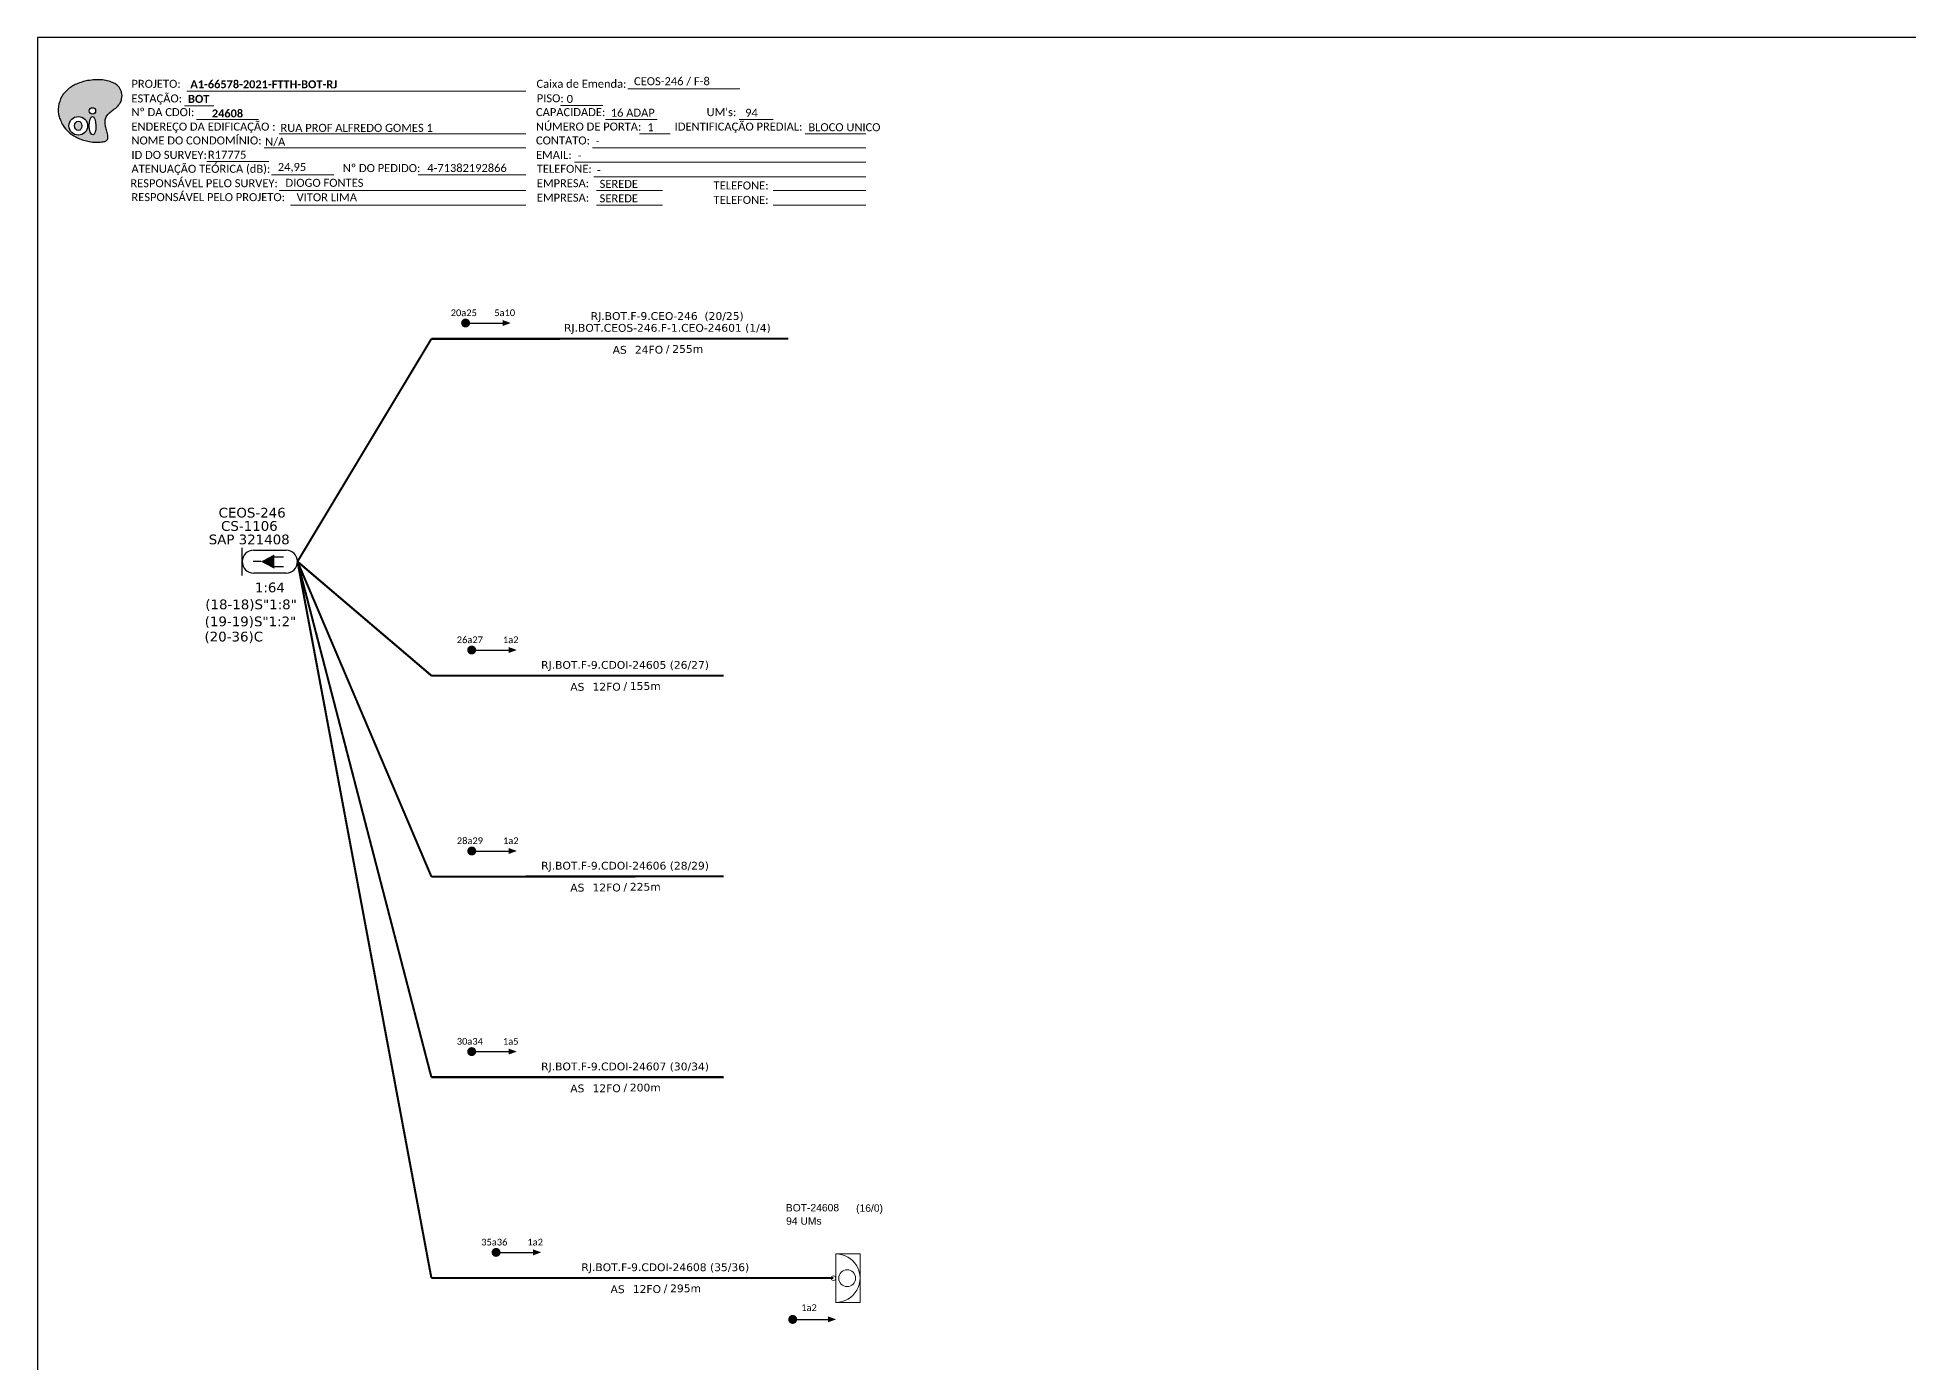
# Model space of a CAD drawing. Extents: x -89 to 749, y 705 to 1299.
# Drawn here: x -89.3 to 330, y 1002 to 1299 of the extents above; entities that cross this region are included whole.
import ezdxf
from ezdxf.enums import TextEntityAlignment as Align

# ---------------------------------------------------------------- set-up
doc = ezdxf.new("R2010")
doc.units = 0
doc.layers.add("20.0-LEGENDA DOS CDO'S", color=1, linetype='Continuous', lineweight=0)
doc.layers.add('40.1-ETIQUETAS', color=1, linetype='Continuous', lineweight=20)
for name, color, linetype in [('20.4-CEOS', 1, 'Continuous'), ('30.4-Selo', 7, 'Continuous'), ('CAP a instalar', 1, 'Continuous'), ('SETA', 7, 'Continuous')]:
    doc.layers.add(name, color=color, linetype=linetype)
doc.styles.add('ARIAL', font='arial.ttf')
doc.styles.add('siredit', font='verdana.ttf')
doc.styles.get("Standard").update_dxf_attribs({"font": 'arial.ttf'})
doc.styles.add('WMF-Calibri0', font='calibri.ttf')
doc.styles.add('WMF-Calibri1', font='calibrib.ttf')
doc.linetypes.add('FENCELINE1', pattern='A,0.25,-0.1,[133,ltypeshp.shx,S=0.1,R=0,X=-0.1,Y=0],-0.1,1', length=1.45)

# ---------------------------------------------------------------- blocks, each defined once
blk = doc.blocks.new('OI')
h = blk.add_hatch(color=40)
edge = h.paths.add_edge_path()
edge.add_spline(control_points=[(4.35, -0.67), (3.92, -0.99), (3.26, -1.5), (2.81, -2.59), (2.9, -3.5), (3.06, -4.27), (3.31, -4.85), (3.37, -5.39), (3.4, -5.88), (3.2, -6.4), (2.54, -6.61), (1.65, -6.63), (0.55, -6.67), (-0.56, -6.42), (-1.61, -6.14), (-2.77, -5.61), (-3.92, -4.77), (-4.89, -3.7), (-5.34, -2.65), (-5.6, -1.94), (-5.85, -0.96), (-5.71, 0.47), (-5.1, 2.02), (-4.14, 3.02), (-3.3, 3.61), (-2.37, 4.16), (-1.36, 4.44), (-0.56, 4.7), (0.79, 4.85), (2.24, 4.97), (3.79, 4.57), (4.67, 4.21), (5.44, 3.65), (5.76, 2.99), (6.03, 2.21), (6.01, 1.46), (5.72, 0.64), (5.31, 0.08), (4.88, -0.38), (4.51, -0.55), (4.35, -0.67)], knot_values=[0, 0, 0, 0, 1.60434, 2.417191, 3.427595, 4.282808, 4.776746, 5.304182, 5.888771, 6.258406, 6.858137, 7.79129, 8.986195, 10.124242, 11.187857, 12.242908, 13.953784, 15.414161, 16.515391, 17.349188, 17.675853, 19.552021, 21.515531, 22.568638, 23.63245, 24.621084, 25.782718, 26.745347, 27.142653, 29.870543, 31.004649, 31.921532, 32.709589, 33.801391, 34.042471, 35.192333, 35.971461, 36.628871, 37.254359, 37.836911, 37.836911, 37.836911, 37.836911], degree=3, periodic=0)
h.paths.add_polyline_path([(1.13, -0.87, -1), (-0.04, -0.87, -1)], flags=16)
edge = h.paths.add_edge_path(flags=16)
edge.add_ellipse((0.56, -3.59), major_axis=(-0.02, 1.71), ratio=0.361305, start_angle=0, end_angle=360)
h.paths.add_polyline_path([(-0.36, -3.62, -1), (-3.8, -3.62, -1)], flags=16)
edge = h.paths.add_edge_path(flags=0)
edge.add_ellipse((-2.08, -3.62), major_axis=(0, 0.885), ratio=0.758294, start_angle=0, end_angle=360)
at = {"color": 40}
for centre, radius in [((-2.08, -3.62), 1.72), ((0.54, -0.87), 0.587)]:
    blk.add_circle(centre, radius, dxfattribs=at)
blk.add_ellipse((-2.08, -3.62), major_axis=(0, 0.885), ratio=0.758294, start_param=-3.141592653589792, end_param=3.141592653589792, dxfattribs=at)
blk.add_ellipse((0.56, -3.59), major_axis=(-0.02, 1.71), ratio=0.361305, dxfattribs=at)
at = {"color": 40, "start_tangent": (-0.800898, -0.598801), "end_tangent": (-0.800898, -0.598801)}
blk.add_spline([(4.35, -0.67), (3.2, -1.78), (2.9, -2.54), (2.92, -3.55), (3.12, -4.38), (3.28, -4.85), (3.37, -5.37), (3.35, -5.95), (3.2, -6.29), (2.66, -6.55), (1.73, -6.63), (0.54, -6.62), (-0.58, -6.41), (-1.6, -6.11), (-2.56, -5.67), (-3.95, -4.67), (-4.89, -3.56), (-5.37, -2.56), (-5.64, -1.78), (-5.72, -1.46), (-5.63, 0.42), (-4.84, 2.22), (-4.13, 2.99), (-3.27, 3.62), (-2.4, 4.09), (-1.3, 4.47), (-0.37, 4.72), (0.02, 4.77), (2.75, 4.8), (3.85, 4.53), (4.69, 4.16), (5.31, 3.68), (5.85, 2.73), (5.93, 2.5), (5.94, 1.35), (5.67, 0.62), (5.29, 0.08), (4.84, -0.36), (4.35, -0.67)], degree=3, dxfattribs=at)
blk = doc.blocks.new('CARIMBO')
at = {"color": 7, "lineweight": 0}
for points in [[(134.48, -16.3), (159.61, -16.3)], [(35.15, -20.06), (41.7, -20.06)], [(35.66, -16.79), (111.64, -16.79)], [(119.43, -20.02), (128.92, -20.02)], [(37.81, -23.14), (51.75, -23.14)], [(129.48, -23.14), (141.1, -23.14)], [(159.42, -23.14), (167.09, -23.14)], [(56.38, -26.37), (111.64, -26.37)], [(137.07, -26.37), (144.01, -26.37)], [(174.24, -26.37), (187.8, -26.37)], [(40.13, -32.55), (54.07, -32.55)], [(52.97, -29.48), (111.64, -29.48)], [(122.56, -32.72), (187.83, -32.72)], [(126.6, -29.48), (187.83, -29.48)], [(54.67, -35.52), (68.61, -35.52)], [(126.84, -35.96), (187.83, -35.96)], [(56.38, -39.07), (111.64, -39.07)], [(127.45, -39.07), (142.25, -39.07)], [(167.06, -39.07), (187.83, -39.07)], [(58.87, -42.31), (111.64, -42.31)], [(127.45, -42.31), (142.25, -42.31)], [(167.06, -42.31), (187.83, -42.31)]]:
    blk.add_lwpolyline(points, dxfattribs=at)
at = {"color": 7, "xscale": 1.213923925163967, "yscale": 1.213923925163967, "zscale": 1.213923925163967, "rotation": 0.1532896023949059}
blk.add_blockref('OI', (13.86, -20.16), dxfattribs=at)
at = {"color": 7, "lineweight": 0, "style": 'WMF-Calibri0'}
for s, height, p in [('PROJETO:', 1.793, (23.26, -16.04)), ('Caixa de Emenda:', 1.7927, (114.02, -16.04)), ('ESTAÇÃO:', 1.793, (23.26, -19.32)), ('Nº DA CDOI:', 1.7927, (23.26, -22.39)), ('CAPACIDADE:', 1.7927, (113.91, -22.39)), ('PISO:', 1.793, (114.09, -19.28)), ("UM's:", 1.793, (152.15, -22.39)), ('ENDEREÇO DA EDIFICAÇÃO :', 1.7927, (23.26, -25.63)), ('NÚMERO DE PORTA:', 1.7927, (113.91, -25.63)), ('IDENTIFICAÇÃO PREDIAL:', 1.7927, (144.99, -25.63)), ('NOME DO CONDOMÍNIO:', 1.7927, (23.26, -28.74)), ('CONTATO:', 1.793, (113.91, -28.74)), ('ATENUAÇÃO TEÓRICA (dB):', 1.7927, (23.26, -35.09)), ('ID DO SURVEY:', 1.7927, (23.26, -31.97)), ('EMAIL:', 1.793, (113.91, -31.97)), ('TELEFONE:', 1.793, (114.09, -35.09)), ('RESPONSÁVEL PELO SURVEY:', 1.7927, (23.02, -38.32)), ('EMPRESA:', 1.793, (114.09, -38.32)), ('TELEFONE:', 1.793, (153.7, -38.83)), ('RESPONSÁVEL PELO PROJETO:', 1.7927, (23.26, -41.44)), ('EMPRESA:', 1.793, (114.09, -41.56)), ('TELEFONE:', 1.793, (153.7, -42.06))]:
    blk.add_text(s, height=height, dxfattribs=at).set_placement(p)
at = {"color": 7, "lineweight": 0, "flags": 8}
for tag, p, style in [('PROJ', (36.46, -16.13), 'WMF-Calibri1'), ('CEOS-XX', (135.87, -15.46), 'WMF-Calibri0'), ('EST', (35.94, -19.41), 'WMF-Calibri1'), ('PISO_PTR', (120.78, -19.42), 'WMF-Calibri0'), ('CAPAC.', (130.66, -22.52), 'WMF-Calibri0'), ("UC'S", (160.78, -22.54), 'WMF-Calibri0'), ('LOGRADOURO', (56.65, -25.91), 'WMF-Calibri0'), ('N°', (138.85, -25.77), 'WMF-Calibri0'), ('N°PREDIO', (174.94, -25.77), 'WMF-Calibri0'), ('NOME_DO_COND.', (53.23, -29.02), 'WMF-Calibri0'), ('NOME_DO_CONTATO', (127.3, -28.89), 'WMF-Calibri0'), ('_ID_', (40.39, -31.94), 'WMF-Calibri0'), ('O_POTEN', (56.06, -34.68), 'WMF-Calibri0'), ('EMAIL', (123.26, -32.12), 'WMF-Calibri0'), ('RES_SURVEY', (57.78, -38.23), 'WMF-Calibri0'), ('TELEFONE', (127.55, -35.36), 'WMF-Calibri0'), ('EMP_RESP_SURVEY', (128.16, -38.47), 'WMF-Calibri0'), ('CONT_RESP_SURVEY', (167.76, -38.47), 'WMF-Calibri0'), ('RES_PROJ', (60.27, -41.47), 'WMF-Calibri0'), ('EMP_RESP_PROJ', (128.16, -41.71), 'WMF-Calibri0'), ('CONT_RESP_PROJ', (167.76, -41.71), 'WMF-Calibri0')]:
    blk.add_attdef(tag, p, '', height=1.79, dxfattribs=dict(at, style=style))
at = {"color": 7, "lineweight": 0, "style": 'WMF-Calibri1', "flags": 8}
blk.add_attdef("N° CDO'S", text='', height=1.79, dxfattribs=at).set_placement((44.78, -22.68), align=Align.CENTER)
blk = doc.blocks.new('ETIQUETA_RS5F')
at = {"layer": '40.1-ETIQUETAS', "color": 0, "style": 'siredit'}
blk.add_text('/', height=1.5, dxfattribs=at).set_placement((1.58, -1.95), align=Align.MIDDLE_RIGHT)
for tag, p in [('ETIQUETA_R_PRIMARIA', (1.21, 4.1)), ('ETIQUETA_R_SECUNDARIA', (1.21, 2.1)), ('F_ATIVAS/F_MORTAS', (1.14, -4.24))]:
    blk.add_attdef(tag, text='', height=1.5, dxfattribs=at).set_placement(p, align=Align.MIDDLE_CENTER)
for tag, p in [('TIPO_CABO', (-6.58, -2.12)), ('CAP_CABO', (0.4, -2.09))]:
    blk.add_attdef(tag, text='', height=1.5, dxfattribs=at).set_placement(p, align=Align.MIDDLE_RIGHT)
blk.add_attdef('METROS', text='', height=1.5, dxfattribs=at).set_placement((2.14, -1.95), align=Align.MIDDLE_LEFT)
for tag, p in [('FUSÃO_1', (0.85, -8.39)), ('FUSÃO_2', (0.85, -10.6)), ('FUSÃO_3', (0.85, -12.93)), ('FUSÃO_4', (0.85, -15.14)), ('FUSÃO_5', (0.85, -17.16))]:
    blk.add_attdef(tag, text='', height=1.5, dxfattribs=at).set_placement(p, align=Align.CENTER)
blk = doc.blocks.new('CEOS_RP_CT_DRT')
at = {"layer": '20.4-CEOS', "color": 0}
for p, q in [((-4.54, 1.19), (-1.19, 1.19)), ((-1.19, -1.19), (-4.54, -1.19))]:
    blk.add_line(p, q, dxfattribs=at)
for points in [[(-5.73, -1.43), (-5.73, 1.44)], [(-3.79, 0), (-4.59, 0)], [(-2.47, 0.48), (-1.45, 0.48)], [(-2.47, -0.52), (-1.45, -0.52)]]:
    blk.add_lwpolyline(points, dxfattribs=at)
blk.add_lwpolyline([(-3.79, 0, 0, 1.47, 0), (-2.41, 0, 1.47, 1.47, 0)], format="xyseb", dxfattribs=at)
for centre, start, end in [((-4.54, 0), 90, 270), ((-1.19, 0), 270, 90)]:
    blk.add_arc(centre, 1.19, start, end, dxfattribs=at)
at = {"layer": '20.4-CEOS', "color": 7, "style": 'siredit'}
for tag, p in [('Nº_DA_CEOS', (-2.86, 5.6)), ('LOCAL', (-2.86, 4.24)), ('SAP', (-2.86, 2.78)), ('RACIO_SPLITAGEM', (-2.86, -1.88)), ('FIBRAS_SPLITTER', (-2.86, -3.58)), ('FIBRAS_TOP_C', (-2.86, -5.08)), ('RESERVA_FINAIS', (-2.86, -6.39))]:
    blk.add_attdef(tag, text='', height=1.01, dxfattribs=at).set_placement(p, align=Align.TOP_CENTER)
blk = doc.blocks.new('CDOE-TEXTO PADRÃO')
at = {"layer": "20.0-LEGENDA DOS CDO'S", "color": 0, "style": 'ARIAL'}
for tag, p in [('CDO_N', (0.49, 7.39)), ('CORDOALHA', (0.5, 4.33)), ('SAP', (0.51, 1.67)), ('SPLITER_1', (0.59, -0.91)), ('SPLITER_2', (0.6, -3.55)), ('(XX-XX_F)S', (0.54, -8.29)), ('(XX-XX_L)S', (0.55, -10.83)), ('UMS', (0.55, -13.15))]:
    blk.add_attdef(tag, p, '', height=1.7, rotation=0.118, dxfattribs=at)
blk.add_attdef('FIBRAS_UTILIZADAS', text='', height=1.7, rotation=0.118, dxfattribs=at).set_placement((19.77, 7.43), align=Align.CENTER)

msp = doc.modelspace()

# ---------------------------------------------------------------- linework, layer by layer
msp.add_lwpolyline([(-89.32, 705.02), (749.25, 705.02), (749.25, 1299.02), (-89.32, 1299.02), (-89.32, 705.02)])
at = {"color": 7, "lineweight": 0}
msp.add_lwpolyline([(-4.01, 1268.26), (20.14, 1268.26)], dxfattribs=at)
at = {"const_width": 1}
for points in [[(6.13, 1235.01, 1), (7.13, 1235.01, 1)], [(7.49, 1161.72, 1), (8.49, 1161.72, 1)], [(7.51, 1116.68, 1), (8.51, 1116.68, 1)], [(7.49, 1071.72, 1), (8.49, 1071.72, 1)], [(12.96, 1026.72, 1), (13.96, 1026.72, 1)], [(79.42, 1011.7, 1), (80.42, 1011.7, 1)]]:
    msp.add_lwpolyline(points, format="xyb", close=True, dxfattribs=at)
at = {"layer": '40.1-ETIQUETAS', "color": 1}
msp.add_lwpolyline([(89.56, 1026.39), (95.01, 1026.39), (95.01, 1015.49), (89.56, 1015.49)], close=True, dxfattribs=at)
for centre, major_axis, start_param, end_param in [((89.56, 1020.95), (-3.85, 3.85), 2.356194, 5.497787), ((89.06, 1020.95), (-0.356, 0.356), 2.356194490191767, 8.639379797371353), ((92.14, 1020.95), (1.33, 1.33), 3.926991, 10.210176)]:
    msp.add_ellipse(centre, major_axis=major_axis, ratio=1, start_param=start_param, end_param=end_param, dxfattribs=at)
at = {"layer": 'CAP a instalar', "color": 7, "linetype": 'FENCELINE1', "ltscale": 7, "const_width": 0.467}
for points in [[(-31.04, 1181.55), (-1.04, 1231.46)], [(-1.04, 1231.46), (78.95, 1231.51)]]:
    msp.add_lwpolyline(points, dxfattribs=at)
at = {"layer": 'CAP a instalar', "color": 1, "linetype": 'FENCELINE1', "ltscale": 7, "const_width": 0.467}
for points in [[(-1.04, 1020.99), (-31.04, 1181.55)], [(-1.04, 1020.99), (89.06, 1020.99)]]:
    msp.add_lwpolyline(points, dxfattribs=at)
at = {"layer": 'CAP a instalar', "color": 8, "linetype": 'FENCELINE1', "ltscale": 7, "const_width": 0.467}
for points in [[(-1.04, 1065.99), (-31.04, 1181.55)], [(-1.04, 1110.94), (-31.04, 1181.55)], [(-1.04, 1155.99), (-31.04, 1181.55)], [(-1.04, 1155.99), (64.49, 1155.99)], [(-1.04, 1110.94), (64.49, 1110.99)], [(-1.04, 1065.99), (64.49, 1065.99)]]:
    msp.add_lwpolyline(points, dxfattribs=at)
at = {"layer": 'SETA'}
for points in [[(7.01, 1235), (15.61, 1235)], [(8.37, 1161.71), (16.96, 1161.71)], [(8.39, 1116.67), (16.98, 1116.67)], [(8.37, 1071.71), (16.96, 1071.71)], [(13.84, 1026.71), (22.44, 1026.71)], [(79.92, 1011.7), (88.52, 1011.7)]]:
    msp.add_lwpolyline(points, dxfattribs=at)
for points in [[(14.92, 1235.68), (16.75, 1235.01), (14.92, 1234.35)], [(16.27, 1162.39), (18.11, 1161.73), (16.27, 1161.06)], [(16.29, 1117.35), (18.13, 1116.68), (16.29, 1116.02)], [(16.27, 1072.39), (18.11, 1071.73), (16.27, 1071.06)], [(21.75, 1027.39), (23.58, 1026.73), (21.75, 1026.06)], [(87.83, 1012.38), (89.66, 1011.71), (87.83, 1011.05)]]:
    msp.add_solid(points, dxfattribs=at)

# ---------------------------------------------------------------- block references
ref = msp.add_blockref('CARIMBO', (-91.51, 1303.77))
ref.add_attrib('PROJ', 'A1-66578-2021-FTTH-BOT-RJ', (-55.05, 1287.63), dxfattribs={"color": 7, "lineweight": 0, "height": 1.7927, "style": 'WMF-Calibri1'})
ref.add_attrib('EST', 'BOT', (-55.57, 1284.35), dxfattribs={"color": 7, "lineweight": 0, "height": 1.793, "style": 'WMF-Calibri1'})
ref.add_attrib("N° CDO'S", '24608', dxfattribs={"color": 7, "lineweight": 0, "height": 1.793, "style": 'WMF-Calibri1'}).set_placement((-46.73, 1281.09), align=Align.CENTER)
ref.add_attrib('LOGRADOURO', 'RUA PROF ALFREDO GOMES 1', (-34.86, 1277.86), dxfattribs={"color": 7, "lineweight": 0, "height": 1.7927, "style": 'WMF-Calibri0'})
ref.add_attrib('NOME_DO_COND.', 'N/A', (-38.28, 1274.74), dxfattribs={"color": 7, "lineweight": 0, "height": 1.793, "style": 'WMF-Calibri0'})
ref.add_attrib('_ID_', 'R17775', (-51.11, 1271.83), dxfattribs={"color": 7, "lineweight": 0, "height": 1.793, "style": 'WMF-Calibri0'})
ref.add_attrib('O_POTEN', '24,95', (-35.45, 1269.09), dxfattribs={"color": 7, "lineweight": 0, "height": 1.793, "style": 'WMF-Calibri0'})
ref.add_attrib('RES_SURVEY', 'DIOGO FONTES', (-33.73, 1265.54), dxfattribs={"color": 7, "lineweight": 0, "height": 1.7927, "style": 'WMF-Calibri0'})
ref.add_attrib('RES_PROJ', 'VITOR LIMA', (-31.24, 1262.3), dxfattribs={"color": 7, "lineweight": 0, "height": 1.793, "style": 'WMF-Calibri0'})
ref.add_attrib('CEOS-XX', 'CEOS-246 / F-8', (44.36, 1288.31), dxfattribs={"color": 7, "lineweight": 0, "height": 1.7927, "style": 'WMF-Calibri0'})
ref.add_attrib('CAPAC.', '16 ADAP', (39.15, 1281.25), dxfattribs={"color": 7, "lineweight": 0, "height": 1.793, "style": 'WMF-Calibri0'})
ref.add_attrib("UC'S", '94', (69.27, 1281.23), dxfattribs={"color": 7, "lineweight": 0, "height": 1.793, "style": 'WMF-Calibri0'})
ref.add_attrib('PISO_PTR', '0', (29.28, 1284.34), dxfattribs={"color": 7, "lineweight": 0, "height": 1.79, "style": 'WMF-Calibri0'})
ref.add_attrib('N°', '1', (47.34, 1278), dxfattribs={"color": 7, "lineweight": 0, "height": 1.79, "style": 'WMF-Calibri0'})
ref.add_attrib('N°PREDIO', 'BLOCO UNICO', (83.43, 1278), dxfattribs={"color": 7, "lineweight": 0, "height": 1.7927, "style": 'WMF-Calibri0'})
ref.add_attrib('NOME_DO_CONTATO', '-', (35.79, 1274.88), dxfattribs={"color": 7, "lineweight": 0, "height": 1.79, "style": 'WMF-Calibri0'})
ref.add_attrib('EMAIL', '-', (31.75, 1271.65), dxfattribs={"color": 7, "lineweight": 0, "height": 1.79, "style": 'WMF-Calibri0'})
ref.add_attrib('TELEFONE', '-', (36.04, 1268.41), dxfattribs={"color": 7, "lineweight": 0, "height": 1.79, "style": 'WMF-Calibri0'})
ref.add_attrib('EMP_RESP_SURVEY', 'SEREDE', (36.65, 1265.3), dxfattribs={"color": 7, "lineweight": 0, "height": 1.793, "style": 'WMF-Calibri0'})
ref.add_attrib('EMP_RESP_PROJ', 'SEREDE', (36.65, 1262.06), dxfattribs={"color": 7, "lineweight": 0, "height": 1.793, "style": 'WMF-Calibri0'})
at = {"layer": '20.4-CEOS', "color": 5}
ref = msp.add_blockref('CEOS_RP_CT_DRT', (-31.04, 1181.54), dxfattribs=dict(at, xscale=2.161665797233581, yscale=2.161665797233581, zscale=2.161665797233581))
ref.add_attrib('Nº_DA_CEOS', 'CEOS-246', dxfattribs={"color": 7, "height": 2.183, "style": 'siredit'}).set_placement((-41.2, 1193.6), align=Align.TOP_CENTER)
ref.add_attrib('LOCAL', 'CS-1106', dxfattribs={"color": 7, "height": 2.183, "style": 'siredit'}).set_placement((-41.82, 1190.62), align=Align.TOP_CENTER)
ref.add_attrib('SAP', 'SAP 321408', dxfattribs={"color": 7, "height": 2.183, "style": 'siredit'}).set_placement((-41.86, 1187.6), align=Align.TOP_CENTER)
ref.add_attrib('RACIO_SPLITAGEM', '1:64', dxfattribs={"color": 7, "height": 2.183, "style": 'siredit'}).set_placement((-37.23, 1176.84), align=Align.TOP_CENTER)
ref.add_attrib('FIBRAS_SPLITTER', '(18-18)S"1:8"', dxfattribs={"color": 7, "height": 2.1826, "style": 'siredit'}).set_placement((-41.45, 1173.04), align=Align.TOP_CENTER)
ref.add_attrib('FIBRAS_TOP_C', '(19-19)S"1:2"', dxfattribs={"color": 7, "height": 2.1826, "style": 'siredit'}).set_placement((-41.58, 1169.23), align=Align.TOP_CENTER)
ref.add_attrib('RESERVA_FINAIS', '(20-36)C', dxfattribs={"color": 7, "height": 2.183, "style": 'siredit'}).set_placement((-45.32, 1165.83), align=Align.TOP_CENTER)
at = {"layer": '40.1-ETIQUETAS', "color": 7}
ref = msp.add_blockref('ETIQUETA_RS5F', (50.46, 1231.48), dxfattribs=dict(at, xscale=1.16639998499977, yscale=1.16639998499977, zscale=1.16639998499977))
ref.add_attrib('ETIQUETA_R_PRIMARIA', 'RJ.BOT.F-9.CEO-246  (20/25)', dxfattribs={"color": 0, "height": 1.7496, "style": 'siredit'}).set_placement((51.8, 1236.58), align=Align.MIDDLE_CENTER)
ref.add_attrib('ETIQUETA_R_SECUNDARIA', 'RJ.BOT.CEOS-246.F-1.CEO-24601 (1/4)', dxfattribs={"color": 0, "height": 1.7496, "style": 'siredit'}).set_placement((51.84, 1233.93), align=Align.MIDDLE_CENTER)
ref.add_attrib('TIPO_CABO', 'AS', dxfattribs={"color": 0, "height": 1.75, "style": 'siredit'}).set_placement((42.75, 1229.01), align=Align.MIDDLE_RIGHT)
ref.add_attrib('CAP_CABO', '24FO', dxfattribs={"color": 0, "height": 1.75, "style": 'siredit'}).set_placement((50.89, 1229.04), align=Align.MIDDLE_RIGHT)
ref.add_attrib('METROS', '255m', dxfattribs={"color": 0, "height": 1.75, "style": 'siredit'}).set_placement((52.93, 1229.2), align=Align.MIDDLE_LEFT)
at = {"layer": '40.1-ETIQUETAS', "color": 8}
ref = msp.add_blockref('ETIQUETA_RS5F', (40.97, 1155.94), dxfattribs=dict(at, xscale=1.16639998499977, yscale=1.16639998499977, zscale=1.16639998499977))
ref.add_attrib('ETIQUETA_R_SECUNDARIA', 'RJ.BOT.F-9.CDOI-24605 (26/27)', dxfattribs={"layer": '30.4-Selo', "color": 0, "height": 1.7496, "style": 'siredit'}).set_placement((42.35, 1158.39), align=Align.MIDDLE_CENTER)
ref.add_attrib('TIPO_CABO', 'AS', dxfattribs={"color": 0, "height": 1.75, "style": 'siredit'}).set_placement((33.25, 1153.47), align=Align.MIDDLE_RIGHT)
ref.add_attrib('CAP_CABO', '12FO', dxfattribs={"color": 0, "height": 1.75, "style": 'siredit'}).set_placement((41.39, 1153.5), align=Align.MIDDLE_RIGHT)
ref.add_attrib('METROS', '155m', dxfattribs={"color": 0, "height": 1.75, "style": 'siredit'}).set_placement((43.43, 1153.66), align=Align.MIDDLE_LEFT)
ref = msp.add_blockref('ETIQUETA_RS5F', (40.97, 1110.94), dxfattribs=dict(at, xscale=1.16639998499977, yscale=1.16639998499977, zscale=1.16639998499977))
ref.add_attrib('ETIQUETA_R_SECUNDARIA', 'RJ.BOT.F-9.CDOI-24606 (28/29)', dxfattribs={"layer": '30.4-Selo', "color": 0, "height": 1.7496, "style": 'siredit'}).set_placement((42.35, 1113.39), align=Align.MIDDLE_CENTER)
ref.add_attrib('TIPO_CABO', 'AS', dxfattribs={"color": 0, "height": 1.75, "style": 'siredit'}).set_placement((33.25, 1108.47), align=Align.MIDDLE_RIGHT)
ref.add_attrib('CAP_CABO', '12FO', dxfattribs={"color": 0, "height": 1.75, "style": 'siredit'}).set_placement((41.39, 1108.5), align=Align.MIDDLE_RIGHT)
ref.add_attrib('METROS', '225m', dxfattribs={"color": 0, "height": 1.75, "style": 'siredit'}).set_placement((43.43, 1108.66), align=Align.MIDDLE_LEFT)
ref = msp.add_blockref('ETIQUETA_RS5F', (40.97, 1065.94), dxfattribs=dict(at, xscale=1.16639998499977, yscale=1.16639998499977, zscale=1.16639998499977))
ref.add_attrib('ETIQUETA_R_SECUNDARIA', 'RJ.BOT.F-9.CDOI-24607 (30/34)', dxfattribs={"layer": '30.4-Selo', "color": 0, "height": 1.7496, "style": 'siredit'}).set_placement((42.35, 1068.39), align=Align.MIDDLE_CENTER)
ref.add_attrib('TIPO_CABO', 'AS', dxfattribs={"color": 0, "height": 1.75, "style": 'siredit'}).set_placement((33.25, 1063.47), align=Align.MIDDLE_RIGHT)
ref.add_attrib('CAP_CABO', '12FO', dxfattribs={"color": 0, "height": 1.75, "style": 'siredit'}).set_placement((41.39, 1063.5), align=Align.MIDDLE_RIGHT)
ref.add_attrib('METROS', '200m', dxfattribs={"color": 0, "height": 1.75, "style": 'siredit'}).set_placement((43.43, 1063.66), align=Align.MIDDLE_LEFT)
at = {"layer": '40.1-ETIQUETAS', "color": 1}
ref = msp.add_blockref('CDOE-TEXTO PADRÃO', (85.48, 1024.83), dxfattribs=dict(at, xscale=0.9720000028610228, yscale=0.9720000028610228, zscale=0.9720000028610228))
ref.add_attrib('CDO_N', 'BOT-24608', (78.39, 1035.9), dxfattribs={"layer": "20.0-LEGENDA DOS CDO'S", "color": 0, "height": 1.652, "rotation": 0.118, "style": 'ARIAL'})
ref.add_attrib('CORDOALHA', '94 UMs', (78.45, 1032.92), dxfattribs={"layer": "20.0-LEGENDA DOS CDO'S", "color": 0, "height": 1.652, "rotation": 0.118, "style": 'ARIAL'})
ref.add_attrib('FIBRAS_UTILIZADAS', '          (16/0)', dxfattribs={"layer": "20.0-LEGENDA DOS CDO'S", "color": 0, "height": 1.6523, "rotation": 0.118, "style": 'ARIAL'}).set_placement((93.94, 1035.82), align=Align.CENTER)
ref = msp.add_blockref('ETIQUETA_RS5F', (49.99, 1020.94), dxfattribs=dict(at, xscale=1.16639998499977, yscale=1.16639998499977, zscale=1.16639998499977))
ref.add_attrib('ETIQUETA_R_SECUNDARIA', 'RJ.BOT.F-9.CDOI-24608 (35/36)', dxfattribs={"layer": '30.4-Selo', "color": 0, "height": 1.7496, "style": 'siredit'}).set_placement((51.37, 1023.39), align=Align.MIDDLE_CENTER)
ref.add_attrib('TIPO_CABO', 'AS', dxfattribs={"color": 0, "height": 1.75, "style": 'siredit'}).set_placement((42.27, 1018.47), align=Align.MIDDLE_RIGHT)
ref.add_attrib('CAP_CABO', '12FO', dxfattribs={"color": 0, "height": 1.75, "style": 'siredit'}).set_placement((50.42, 1018.5), align=Align.MIDDLE_RIGHT)
ref.add_attrib('METROS', '295m', dxfattribs={"color": 0, "height": 1.75, "style": 'siredit'}).set_placement((52.45, 1018.66), align=Align.MIDDLE_LEFT)

# ---------------------------------------------------------------- texts
at = {"color": 7, "lineweight": 0, "style": 'WMF-Calibri0'}
msp.add_text('Nº DO PEDIDO:', height=1.7927, dxfattribs=at).set_placement((-20.88, 1268.84))
at = {"char_height": 1.5, "width": 25.3588, "attachment_point": 5}
for s, insert in [('\\C7;\\fCalibri|b0|i0|c0|p34;20a25', (6.22, 1237.3)), ('{\\fCalibri|b0|i0|c0|p34;\\C7;5a10}', (15.39, 1237.3)), ('\\C7;\\fCalibri|b0|i0|c0|p34;26a27', (7.58, 1164.01)), ('\\C7;\\fCalibri|b0|i0|c0|p34;1a2', (16.74, 1164.01)), ('\\C7;\\fCalibri|b0|i0|c0|p34;28a29', (7.6, 1118.97)), ('\\C7;\\fCalibri|b0|i0|c0|p34;1a2', (16.76, 1118.97)), ('\\C7;\\fCalibri|b0|i0|c0|p34;30a34', (7.58, 1074.01)), ('\\C7;\\fCalibri|b0|i0|c0|p34;1a5', (16.74, 1074.01)), ('\\C7;\\fCalibri|b0|i0|c0|p34;35a36', (13.06, 1029.01)), ('\\C7;\\fCalibri|b0|i0|c0|p34;1a2', (22.22, 1029.01)), ('\\C7;\\fCalibri|b0|i0|c0|p34;1a2', (83.58, 1014.33))]:
    msp.add_mtext(s, dxfattribs=dict(at, insert=insert))
at = {"color": 7, "lineweight": 0, "style": 'WMF-Calibri0', "flags": 8}
msp.add_attdef('4-71382192866', (-1.97, 1268.87), '', height=1.79, dxfattribs=at)

doc.saveas('drawing.dxf')
